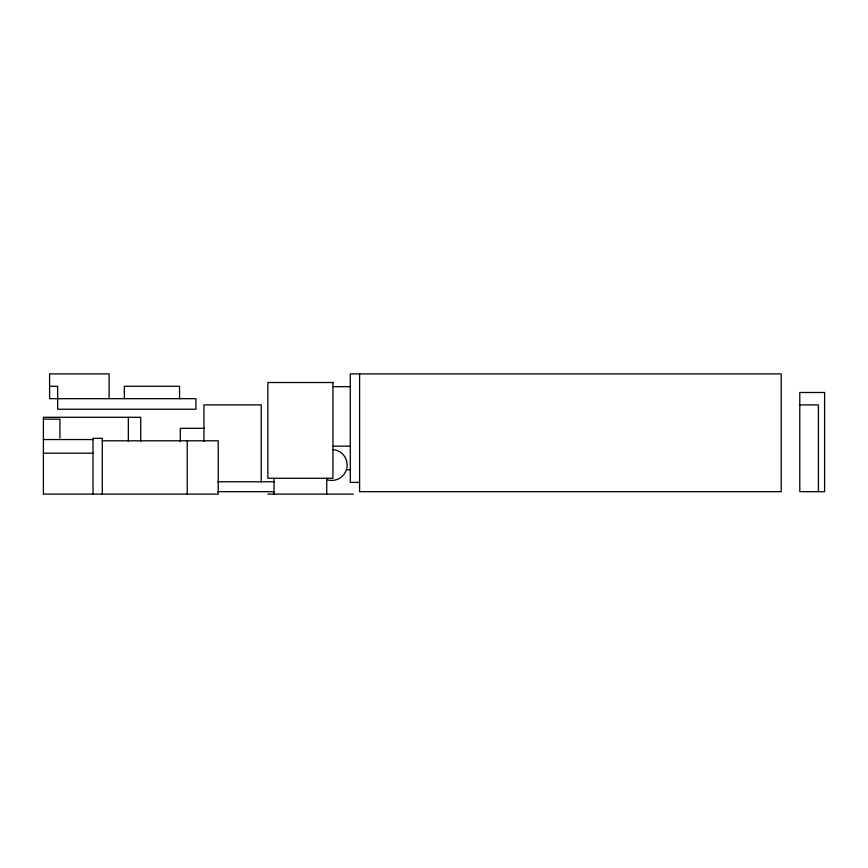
<?xml version="1.0" encoding="UTF-8"?>
<svg xmlns="http://www.w3.org/2000/svg" width="868" height="868" viewBox="0 0 868 868"><rect width="100%" height="100%" fill="white"/><g stroke="black" fill="none" stroke-linecap="round" stroke-linejoin="round"><path stroke-width="1.3" d="M49.595 386.282L57.657 386.282L57.657 409.229L195.918 409.229L195.918 398.683L49.595 398.683L49.595 373.891L109.118 373.891L109.118 398.683M333.247 386.672L350.303 386.672M799.797 404.889L818.405 404.889L818.405 491.689M43.4 419.146L59.914 419.146L59.914 437.982M204.208 428.325L180.316 428.325L180.316 441.682M43.4 439.555L92.995 439.555M102.305 440.792L218.237 440.792L218.237 494.109L43.4 494.109L43.4 417.291L140.735 417.291L140.735 441.204M333.247 446.185L350.303 446.185M43.4 453.194L92.995 453.194M346.365 469.751L350.303 469.751M217.553 481.762L274.158 481.762M359.602 482.391L350.303 482.391L350.303 373.891L781.2 373.891L781.2 491.689L359.602 491.689L359.602 373.891M217.553 491.689L274.158 491.689M267.843 494.109L353.395 494.109M326.737 478.268L326.737 494.109M274.038 478.268L274.038 494.109M261.235 481.762L261.235 404.889L203.947 404.889L203.947 441.302M187.238 440.792L187.238 494.109M179.535 398.683L179.535 386.282L124.352 386.282L124.352 398.683M128.345 417.291L128.345 441.204M102.305 494.109L102.305 438.318L92.995 438.318L92.995 494.109M333.019 449.57A15.472 15.472 0 0 1 346.907 467.668A15.472 15.472 0 0 1 327.67 479.928M332.943 382.517L267.843 382.517L267.843 478.268L332.943 478.268L332.943 382.517M824.6 392.488L799.797 392.488L799.797 491.689L824.6 491.689L824.6 392.488"/></g></svg>
